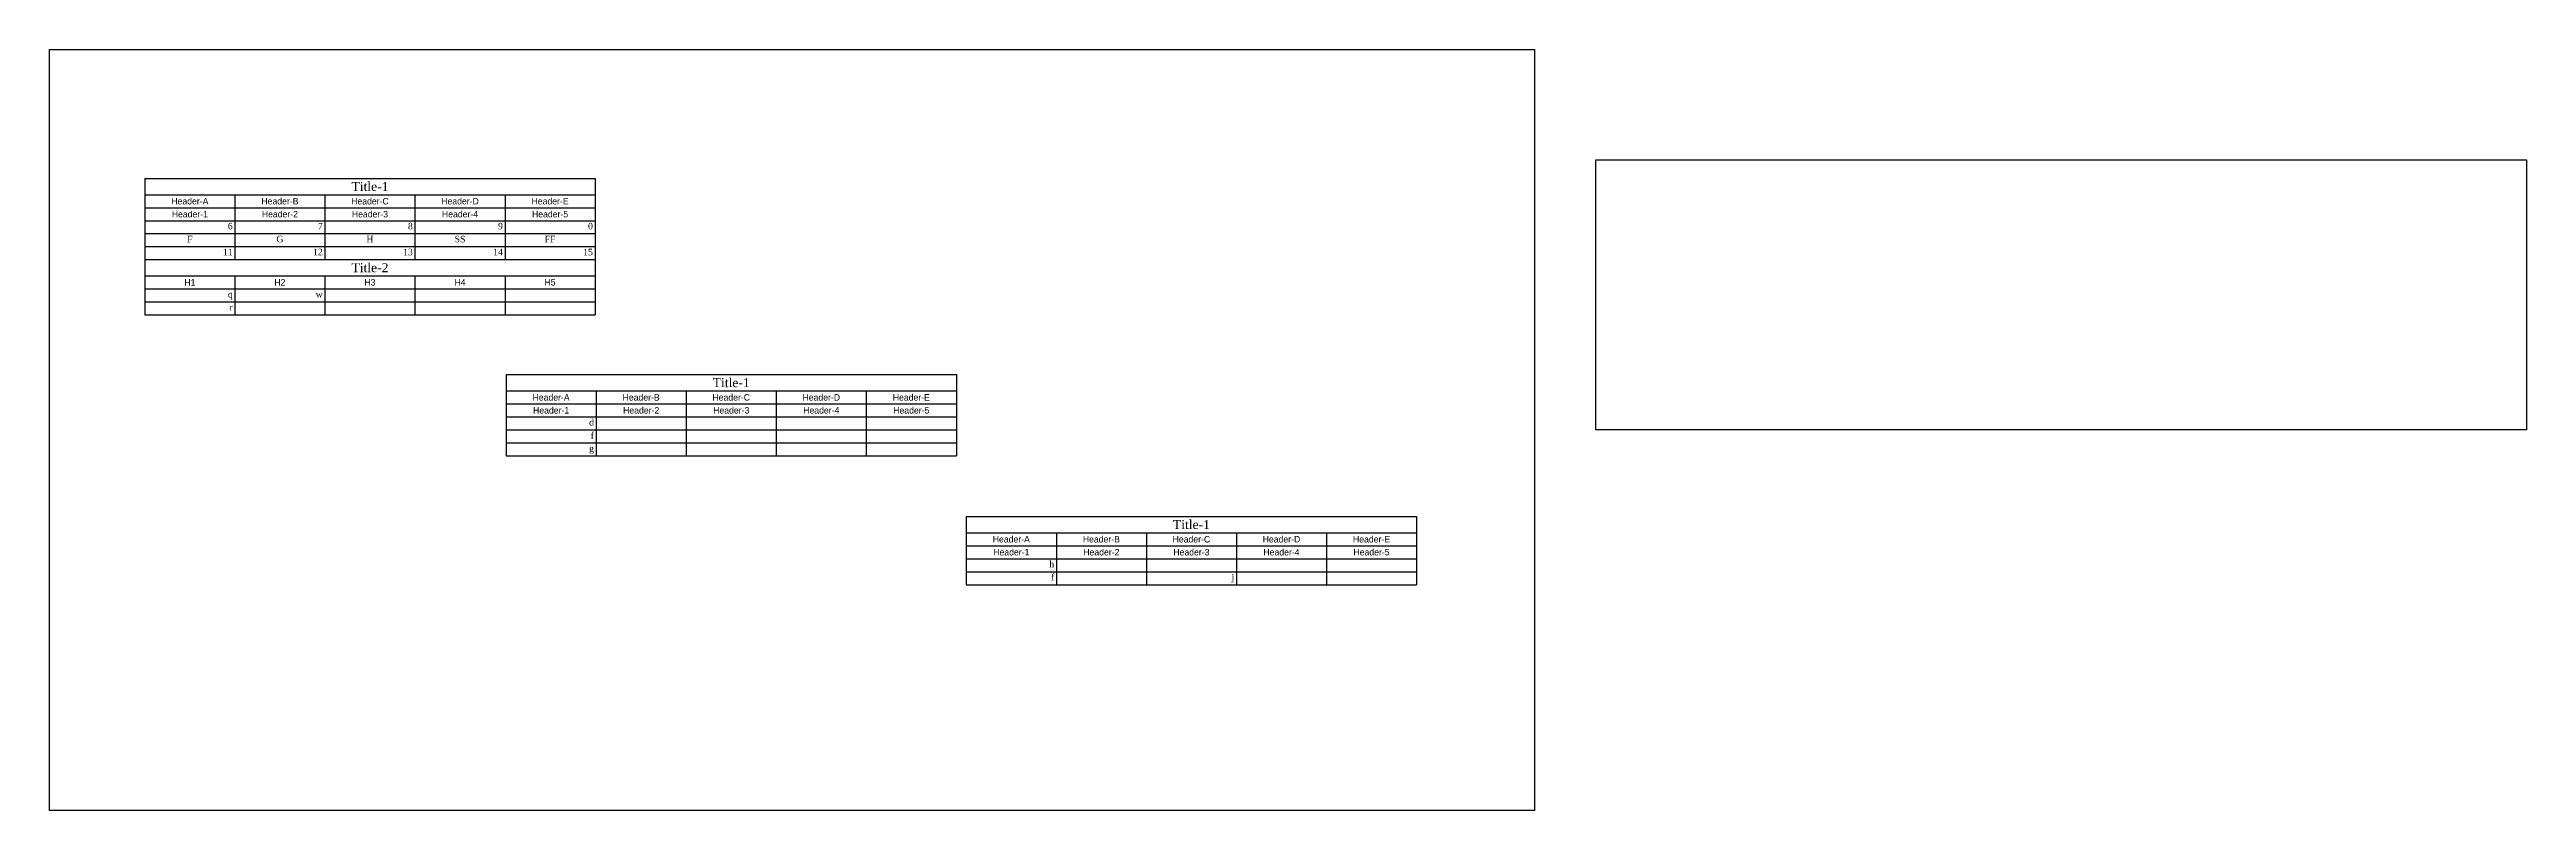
# Model space of a CAD drawing. Header units: inches. Extents: x 82 to 150.8, y 2.9 to 24.1.
import ezdxf

# ---------------------------------------------------------------- set-up
doc = ezdxf.new("R2010")
doc.units = ezdxf.units.IN
doc.header["$MEASUREMENT"] = 0
doc.styles.add('newtext', font='times.ttf')
picture_1 = doc.add_image_def('image1.png', size_in_pixel=(248, 72))

# ---------------------------------------------------------------- blocks, each defined once
blk = doc.blocks.new('*T1')
at = {"color": 0, "linetype": 'ByBlock', "lineweight": -2, "transparency": 16777216}
for p, q in [((0, 0), (12.5, 0)), ((0, 0), (0, -3.791)), ((12.5, 0), (12.5, -3.791)), ((0, -0.456), (12.5, -0.456)), ((2.5, -0.456), (2.5, -2.256)), ((5, -0.456), (5, -2.256)), ((7.5, -0.456), (7.5, -2.256)), ((10, -0.456), (10, -2.256)), ((0, -0.816), (12.5, -0.816)), ((0, -1.176), (12.5, -1.176)), ((0, -1.536), (12.5, -1.536)), ((0, -1.896), (12.5, -1.896)), ((0, -2.256), (12.5, -2.256)), ((0, -2.709), (12.5, -2.709)), ((2.5, -2.709), (2.5, -3.791)), ((5, -2.709), (5, -3.791)), ((7.5, -2.709), (7.5, -3.791)), ((10, -2.709), (10, -3.791)), ((0, -3.069), (12.5, -3.069)), ((0, -3.429), (12.5, -3.429)), ((0, -3.791), (12.5, -3.791)), ((10.029, -5.448), (22.529, -5.448)), ((10.029, -5.448), (10.029, -7.71)), ((22.529, -5.448), (22.529, -7.71)), ((10.029, -5.904), (22.529, -5.904)), ((12.529, -5.904), (12.529, -7.71)), ((15.029, -5.904), (15.029, -7.71)), ((17.529, -5.904), (17.529, -7.71)), ((20.029, -5.904), (20.029, -7.71)), ((10.029, -6.264), (22.529, -6.264)), ((10.029, -6.624), (22.529, -6.624)), ((10.029, -6.986), (22.529, -6.986)), ((10.029, -7.348), (22.529, -7.348)), ((10.029, -7.71), (22.529, -7.71)), ((22.805, -9.389), (35.305, -9.389)), ((22.805, -9.389), (22.805, -11.289)), ((35.305, -9.389), (35.305, -11.289)), ((22.805, -9.845), (35.305, -9.845)), ((22.805, -10.205), (35.305, -10.205)), ((25.305, -9.845), (25.305, -11.289)), ((27.805, -9.845), (27.805, -11.289)), ((30.305, -9.845), (30.305, -11.289)), ((32.805, -9.845), (32.805, -11.289)), ((22.805, -10.565), (35.305, -10.565)), ((22.805, -10.927), (35.305, -10.927)), ((22.805, -11.289), (35.305, -11.289))]:
    blk.add_line(p, q, dxfattribs=at)
at = {"color": 0, "transparency": 16777216, "char_height": 0.18, "width": 2.38, "attachment_point": 5}
for s, insert in [('Header-A', (1.25, -0.636)), ('Header-B', (3.75, -0.636)), ('Header-C', (6.25, -0.636)), ('Header-D', (8.75, -0.636)), ('Header-E', (11.25, -0.636)), ('Header-1', (1.25, -0.996)), ('Header-2', (3.75, -0.996)), ('Header-3', (6.25, -0.996)), ('Header-4', (8.75, -0.996)), ('Header-5', (11.25, -0.996)), ('H1', (1.25, -2.889)), ('H2', (3.75, -2.889)), ('H3', (6.25, -2.889)), ('H4', (8.75, -2.889)), ('H5', (11.25, -2.889)), ('Header-A', (11.279, -6.084)), ('Header-B', (13.779, -6.084)), ('Header-C', (16.279, -6.084)), ('Header-D', (18.779, -6.084)), ('Header-E', (21.279, -6.084)), ('Header-1', (11.279, -6.444)), ('Header-2', (13.779, -6.444)), ('Header-3', (16.279, -6.444)), ('Header-4', (18.779, -6.444)), ('Header-5', (21.279, -6.444)), ('Header-A', (24.055, -10.025)), ('Header-1', (24.055, -10.385)), ('Header-B', (26.555, -10.025)), ('Header-2', (26.555, -10.385)), ('Header-C', (29.055, -10.025)), ('Header-3', (29.055, -10.385)), ('Header-D', (31.555, -10.025)), ('Header-4', (31.555, -10.385)), ('Header-E', (34.055, -10.025)), ('Header-5', (34.055, -10.385))]:
    blk.add_mtext(s, dxfattribs=dict(at, insert=insert))
at = {"color": 0, "transparency": 16777216, "style": 'newtext'}
for s, insert, char_height, width, attachment_point in [('Title-1', (6.25, -0.228), 0.25, 12.38, 5), ('6', (2.44, -1.236), 0.18, 2.38, 3), ('7', (4.94, -1.236), 0.18, 2.38, 3), ('8', (7.44, -1.236), 0.18, 2.38, 3), ('9', (9.94, -1.236), 0.18, 2.38, 3), ('0', (12.44, -1.236), 0.18, 2.38, 3), ('F', (1.25, -1.596), 0.18, 2.38, 2), ('11', (2.44, -1.956), 0.18, 2.38, 3), ('G', (3.75, -1.596), 0.18, 2.38, 2), ('12', (4.94, -1.956), 0.18, 2.38, 3), ('H', (6.25, -1.596), 0.18, 2.38, 2), ('13', (7.44, -1.956), 0.18, 2.38, 3), ('SS', (8.75, -1.596), 0.18, 2.38, 2), ('14', (9.94, -1.956), 0.18, 2.38, 3), ('FF', (11.25, -1.596), 0.18, 2.38, 2), ('15', (12.44, -1.956), 0.18, 2.38, 3), ('Title-2', (6.25, -2.483), 0.25, 12.38, 5), ('q', (2.44, -3.129), 0.18, 2.38, 3), ('w', (4.94, -3.129), 0.18, 2.38, 3), ('r', (2.44, -3.489), 0.18, 2.38, 3), ('Title-1', (16.279, -5.676), 0.25, 12.38, 5), ('d', (12.469, -6.684), 0.18, 2.38, 3), ('g', (12.469, -7.408), 0.18, 2.38, 3), ('f', (12.469, -7.046), 0.18, 2.38, 3), ('Title-1', (29.055, -9.617), 0.25, 12.38, 5), ('h', (25.245, -10.625), 0.18, 2.38, 3), ('f', (25.245, -10.987), 0.18, 2.38, 3), ('j', (30.245, -10.987), 0.18, 2.38, 3)]:
    blk.add_mtext(s, dxfattribs=dict(at, insert=insert, char_height=char_height, width=width, attachment_point=attachment_point))
blk = doc.blocks.new('*T6')
at = {"color": 0, "linetype": 'ByBlock', "lineweight": -2, "transparency": 16777216}
for p, q in [((0, 0), (12.5, 0)), ((0, 0), (0, -2.262)), ((12.5, 0), (12.5, -2.262)), ((0, -0.456), (12.5, -0.456)), ((2.5, -0.456), (2.5, -2.262)), ((5, -0.456), (5, -2.262)), ((7.5, -0.456), (7.5, -2.262)), ((10, -0.456), (10, -2.262)), ((0, -0.816), (12.5, -0.816)), ((0, -1.176), (12.5, -1.176)), ((0, -1.538), (12.5, -1.538)), ((0, -1.9), (12.5, -1.9)), ((0, -2.262), (12.5, -2.262))]:
    blk.add_line(p, q, dxfattribs=at)
at = {"color": 0, "transparency": 16777216, "char_height": 0.18, "width": 2.38, "attachment_point": 5}
for s, insert in [('Header-A', (1.25, -0.636)), ('Header-B', (3.75, -0.636)), ('Header-C', (6.25, -0.636)), ('Header-D', (8.75, -0.636)), ('Header-E', (11.25, -0.636)), ('Header-1', (1.25, -0.996)), ('Header-2', (3.75, -0.996)), ('Header-3', (6.25, -0.996)), ('Header-4', (8.75, -0.996)), ('Header-5', (11.25, -0.996))]:
    blk.add_mtext(s, dxfattribs=dict(at, insert=insert))
at = {"color": 0, "transparency": 16777216, "style": 'newtext'}
for s, insert, char_height, width, attachment_point in [('Title-1', (6.25, -0.228), 0.25, 12.38, 5), ('d', (2.44, -1.236), 0.18, 2.38, 3), ('g', (2.44, -1.96), 0.18, 2.38, 3), ('f', (2.44, -1.598), 0.18, 2.38, 3)]:
    blk.add_mtext(s, dxfattribs=dict(at, insert=insert, char_height=char_height, width=width, attachment_point=attachment_point))
blk = doc.blocks.new('*T7')
at = {"color": 0, "linetype": 'ByBlock', "lineweight": -2, "transparency": 16777216}
for p, q in [((0, 0), (12.5, 0)), ((0, 0), (0, -1.9)), ((12.5, 0), (12.5, -1.9)), ((0, -0.456), (12.5, -0.456)), ((2.5, -0.456), (2.5, -1.9)), ((5, -0.456), (5, -1.9)), ((7.5, -0.456), (7.5, -1.9)), ((10, -0.456), (10, -1.9)), ((0, -0.816), (12.5, -0.816)), ((0, -1.176), (12.5, -1.176)), ((0, -1.538), (12.5, -1.538)), ((0, -1.9), (12.5, -1.9))]:
    blk.add_line(p, q, dxfattribs=at)
at = {"color": 0, "transparency": 16777216, "char_height": 0.18, "width": 2.38, "attachment_point": 5}
for s, insert in [('Header-A', (1.25, -0.636)), ('Header-B', (3.75, -0.636)), ('Header-C', (6.25, -0.636)), ('Header-D', (8.75, -0.636)), ('Header-E', (11.25, -0.636)), ('Header-1', (1.25, -0.996)), ('Header-2', (3.75, -0.996)), ('Header-3', (6.25, -0.996)), ('Header-4', (8.75, -0.996)), ('Header-5', (11.25, -0.996))]:
    blk.add_mtext(s, dxfattribs=dict(at, insert=insert))
at = {"color": 0, "transparency": 16777216, "style": 'newtext'}
for s, insert, char_height, width, attachment_point in [('Title-1', (6.25, -0.228), 0.25, 12.38, 5), ('h', (2.44, -1.236), 0.18, 2.38, 3), ('f', (2.44, -1.598), 0.18, 2.38, 3), ('j', (7.44, -1.598), 0.18, 2.38, 3)]:
    blk.add_mtext(s, dxfattribs=dict(at, insert=insert, char_height=char_height, width=width, attachment_point=attachment_point))

msp = doc.modelspace()

# ---------------------------------------------------------------- linework, layer by layer
for p, q in [((82.019, 2.944), (82.019, 24.082)), ((82.019, 24.082), (123.245, 24.082)), ((123.245, 24.082), (123.245, 2.944)), ((123.245, 2.944), (82.019, 2.944))]:
    msp.add_line(p, q)

# ---------------------------------------------------------------- block references
for name, p in [('*T1', (84.665, 20.503)), ('*T6', (94.694, 15.054)), ('*T7', (107.47, 11.113))]:
    msp.add_blockref(name, p)

# ---------------------------------------------------------------- pictures from other files: only their frames are drawn
image = msp.add_image(picture_1, insert=(124.946, 13.513), size_in_units=(25.837, 7.501))
image.dxf.flags = 7

doc.saveas('drawing.dxf')
